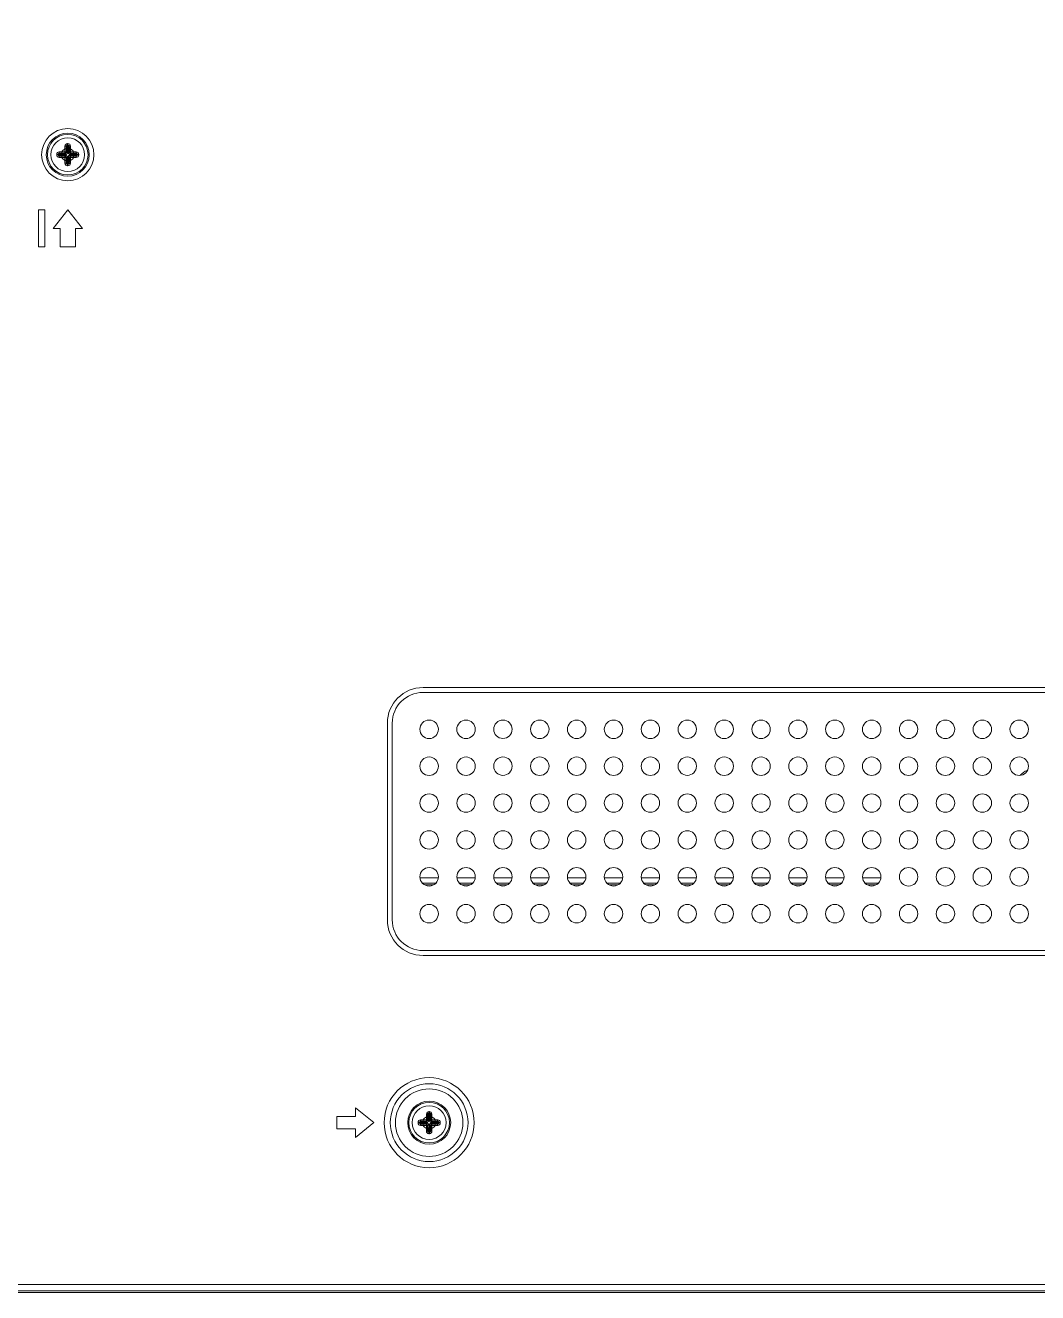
# Model space of a CAD drawing. Extents: x -382 to 1420, y -377 to 265.
# Drawn here: x -221.42 to -214.94, y -25.76 to -17.64 of the extents above; entities that cross this region are included whole.
import ezdxf

# ---------------------------------------------------------------- set-up
doc = ezdxf.new("R2010")
doc.units = 0
doc.header["$MEASUREMENT"] = 0
doc.layers.add('PDF_レイヤー 1', color=7, linetype='CONTINUOUS')

msp = doc.modelspace()

# ---------------------------------------------------------------- linework, layer by layer
at = {"layer": 'PDF_レイヤー 1', "lineweight": 0}
for points in [[(-223.44117, -25.76022), (-171.38649, -25.76022, 0.4143145), (-171.24868, -25.62245), (-171.24868, 6.93063, 0.4143145), (-171.38648, 7.06835), (-228.48682, 7.06835, 0.4143145), (-228.62463, 6.93063), (-228.62463, -25.62245, 0.4143145), (-228.48684, -25.76022), (-224.79078, -25.76022)], [(-228.61284, -25.61062, 0.020237), (-228.61242, -25.62094, 0.0768274), (-228.60256, -25.66288, 0.1002389), (-228.57255, -25.70786, 0.0963949), (-228.52739, -25.73797, 0.0991788), (-228.4745, -25.74841), (-171.39888, -25.74841, 0.0213893), (-171.38909, -25.748, 0.077189), (-171.34599, -25.73801, 0.1002389), (-171.30103, -25.708, 0.1012685), (-171.27092, -25.66312, 0.0994966), (-171.26046, -25.61062), (-171.33059, -25.61062), (-171.33061, 6.84425), (-172.59133, 5.1687), (-172.81714, 5.16869), (-172.81714, 3.04596)], [(-221.15759, -18.43366, -0.0175385), (-221.15731, -18.41766), (-221.15717, -18.41655), (-221.15703, -18.41572), (-221.15661, -18.41475), (-221.15592, -18.41391), (-221.15522, -18.41308), (-221.15467, -18.41252), (-221.1537, -18.41197), (-221.15356, -18.41183), (-221.15245, -18.41141), (-221.1512, -18.411), (-221.14995, -18.41086), (-221.14746, -18.41223), (-221.14816, -18.41334), (-221.14871, -18.41432), (-221.14927, -18.41529), (-221.14954, -18.41612), (-221.14996, -18.41723), (-221.15038, -18.41848), (-221.15066, -18.41959), (-221.15093, -18.42084), (-221.15107, -18.42195), (-221.15121, -18.4232), (-221.1512, -18.42377), (-221.15731, -18.41766), (-221.15786, -18.41738), (-221.15828, -18.41711), (-221.15856, -18.41711), (-221.15939, -18.41683), (-221.16022, -18.41669), (-221.16036, -18.41669), (-221.1612, -18.41655), (-221.16203, -18.41641), (-221.16286, -18.41641), (-221.1637, -18.41627), (-221.16453, -18.41627), (-221.16531, -18.4163, 0.0166665), (-221.16536, -18.43366), (-221.15759, -18.43366), (-221.1576, -18.45317), (-221.15121, -18.4597), (-221.15122, -18.42376), (-221.15039, -18.42376), (-221.15038, -18.4597), (-221.15121, -18.4597), (-221.15121, -18.45984), (-221.15121, -18.46012), (-221.15121, -18.46039), (-221.15121, -18.46067), (-221.15107, -18.46095), (-221.15107, -18.46109), (-221.15107, -18.46137), (-221.15107, -18.46164), (-221.15107, -18.46192), (-221.15095, -18.46216), (-221.15122, -18.46285), (-221.15164, -18.46355), (-221.15206, -18.46438), (-221.15247, -18.4648), (-221.15303, -18.46549), (-221.15345, -18.46605), (-221.15414, -18.46646), (-221.15484, -18.46688), (-221.15567, -18.46716), (-221.15636, -18.46744), (-221.15664, -18.46757), (-221.15692, -18.46757), (-221.1572, -18.46771), (-221.15734, -18.46771), (-221.15761, -18.46785), (-221.15789, -18.46785), (-221.15803, -18.46799), (-221.15831, -18.46813), (-221.15858, -18.46813), (-221.15886, -18.46813)], [(-221.1295, -18.4163, 0.4162957), (-221.14741, -18.4003), (-221.14754, -18.4003), (-221.14768, -18.4003), (-221.14782, -18.4003), (-221.14796, -18.4003), (-221.1481, -18.4003), (-221.14824, -18.4003), (-221.14852, -18.4003), (-221.14866, -18.4003), (-221.14879, -18.4003), (-221.14893, -18.4003, 0.4162957), (-221.16529, -18.41627)], [(-221.15039, -18.42376), (-221.15039, -18.42362), (-221.15025, -18.42265), (-221.14997, -18.42195), (-221.14956, -18.42126), (-221.14928, -18.42084), (-221.14859, -18.42056), (-221.14789, -18.42029), (-221.14734, -18.42015), (-221.14678, -18.42029), (-221.14622, -18.42056), (-221.14553, -18.42084), (-221.14525, -18.42126), (-221.14484, -18.42195), (-221.14456, -18.42265), (-221.14442, -18.42362), (-221.14442, -18.42376), (-221.14374, -18.46214, 0.2745047), (-221.13602, -18.46813), (-221.13602, -18.4673), (-221.1295, -18.4608, -0.3607235), (-221.1371, -18.4532), (-221.11002, -18.4532, -0.0166665), (-221.09262, -18.4532)], [(-221.14445, -18.42376), (-221.14361, -18.42376, 0.1458526), (-221.14741, -18.41223), (-221.14745, -18.41089), (-221.14592, -18.41089), (-221.14741, -18.41089), (-221.14877, -18.41089), (-221.14877, -18.41047), (-221.14877, -18.4095), (-221.14891, -18.40866), (-221.14891, -18.40783), (-221.14891, -18.40672), (-221.14891, -18.40561), (-221.14891, -18.4045), (-221.14891, -18.40352), (-221.14891, -18.40241), (-221.14891, -18.40144), (-221.14592, -18.4003), (-221.14606, -18.4003), (-221.1462, -18.4003), (-221.14634, -18.4003), (-221.14647, -18.4003), (-221.14661, -18.4003), (-221.14689, -18.4003), (-221.14717, -18.4003), (-221.14731, -18.4003), (-221.14592, -18.40033), (-221.14592, -18.40144), (-221.14592, -18.40241), (-221.14592, -18.40352), (-221.14592, -18.4045), (-221.14592, -18.40561), (-221.14592, -18.40672), (-221.14592, -18.40783), (-221.14592, -18.40866), (-221.14592, -18.4095), (-221.14592, -18.41047), (-221.14592, -18.41089), (-221.14578, -18.41089), (-221.14453, -18.41089), (-221.14328, -18.41116), (-221.14231, -18.41144), (-221.14106, -18.412), (-221.14009, -18.41255), (-221.13953, -18.41311), (-221.1387, -18.4138), (-221.13814, -18.41477), (-221.13773, -18.41575), (-221.13759, -18.41658), (-221.13745, -18.41769)], [(-221.20223, -18.48898, -0.4136881), (-221.21804, -18.4696), (-221.21707, -18.4696), (-221.21609, -18.4696), (-221.21498, -18.4696), (-221.21387, -18.4696), (-221.21276, -18.4696), (-221.21179, -18.4696), (-221.21068, -18.4696), (-221.20971, -18.4696), (-221.20901, -18.4696), (-221.2079, -18.4696), (-221.20762, -18.4696), (-221.20762, -18.46946), (-221.20762, -18.46821), (-221.20734, -18.46696), (-221.20707, -18.46585), (-221.20651, -18.46474), (-221.20582, -18.46377), (-221.2054, -18.46321), (-221.20471, -18.46238), (-221.20373, -18.46183), (-221.20276, -18.46141), (-221.20193, -18.46127), (-221.20085, -18.46119), (-221.19473, -18.4673), (-221.19473, -18.4673, 0.1519287), (-221.20612, -18.47114), (-221.20515, -18.47184), (-221.20404, -18.47239), (-221.20307, -18.47295), (-221.20237, -18.47323), (-221.20126, -18.47364), (-221.20001, -18.47406), (-221.19876, -18.47434), (-221.19765, -18.47462), (-221.19654, -18.47475), (-221.19529, -18.47489), (-221.19473, -18.47489), (-221.20085, -18.481), (-221.20112, -18.48156), (-221.20126, -18.48198), (-221.2014, -18.48225), (-221.20154, -18.48309), (-221.20168, -18.48392), (-221.20182, -18.48406), (-221.20196, -18.48489), (-221.20196, -18.48573), (-221.20209, -18.48656), (-221.20223, -18.48739), (-221.20223, -18.48823), (-221.20219, -18.489, 0.0166665), (-221.1848, -18.489), (-221.15753, -18.48904, 0.3564212), (-221.16532, -18.48128), (-221.15879, -18.47489), (-221.15877, -18.47395), (-221.19473, -18.47395), (-221.19476, -18.47489), (-221.15879, -18.47489), (-221.15852, -18.47489), (-221.15824, -18.47489), (-221.1581, -18.47489), (-221.15782, -18.47489), (-221.15754, -18.47475), (-221.15727, -18.47475), (-221.15713, -18.47475), (-221.15685, -18.47475), (-221.15657, -18.47475), (-221.15635, -18.47477, -0.2781733), (-221.1512, -18.48248), (-221.15759, -18.489), (-221.15753, -18.50853), (-221.16531, -18.50853), (-221.16525, -18.48127), (-221.18483, -18.48127), (-221.18483, -18.48904, 0.1728735), (-221.16531, -18.50853), (-221.16531, -18.50936), (-221.16531, -18.51117), (-221.16531, -18.51283), (-221.16531, -18.51464), (-221.16545, -18.51645), (-221.16545, -18.51797), (-221.16545, -18.51978), (-221.16545, -18.52158), (-221.16545, -18.52242), (-221.16531, -18.52408), (-221.16536, -18.52592), (-221.16453, -18.52592), (-221.1637, -18.52592), (-221.16286, -18.52578), (-221.16203, -18.52564), (-221.1612, -18.52564), (-221.16036, -18.5255), (-221.16022, -18.5255), (-221.15953, -18.52522), (-221.1587, -18.52508), (-221.15842, -18.52508), (-221.15786, -18.52481), (-221.15731, -18.52453), (-221.15731, -18.52383), (-221.15745, -18.52217), (-221.15745, -18.52064), (-221.15745, -18.51981), (-221.15745, -18.51814), (-221.15759, -18.51647), (-221.15759, -18.51495), (-221.15759, -18.51328), (-221.15759, -18.51161), (-221.15759, -18.51008), (-221.15759, -18.50856)], [(-221.20219, -18.4532, 0.4136881), (-221.21807, -18.4696), (-221.21807, -18.46988), (-221.21807, -18.47016), (-221.21807, -18.47044), (-221.21807, -18.47085), (-221.21807, -18.47113), (-221.21807, -18.47141), (-221.21807, -18.47169), (-221.21807, -18.47196), (-221.21807, -18.47238), (-221.21804, -18.47259), (-221.21707, -18.47259), (-221.21609, -18.47259), (-221.21498, -18.47259), (-221.21387, -18.47259), (-221.21276, -18.47259), (-221.21179, -18.47259), (-221.21068, -18.47259), (-221.20971, -18.47259), (-221.20901, -18.47259), (-221.2079, -18.47245), (-221.20765, -18.47239), (-221.20765, -18.47364), (-221.20737, -18.47489), (-221.20709, -18.47614), (-221.20668, -18.47725), (-221.20654, -18.47739), (-221.20584, -18.47837), (-221.20543, -18.47892), (-221.20459, -18.47962), (-221.20376, -18.48031), (-221.20279, -18.48073), (-221.20196, -18.48087), (-221.20085, -18.481)], [(-221.15038, -18.48255), (-221.15038, -18.48227), (-221.15038, -18.48199), (-221.15038, -18.48171), (-221.15052, -18.48157), (-221.15066, -18.4813), (-221.15066, -18.48102), (-221.15079, -18.48088), (-221.15093, -18.4806), (-221.15093, -18.48032), (-221.15093, -18.47999), (-221.15107, -18.48027), (-221.15107, -18.48055), (-221.15107, -18.48082), (-221.15107, -18.48096), (-221.15107, -18.48124), (-221.15121, -18.48152), (-221.15121, -18.4818), (-221.15121, -18.48193), (-221.15121, -18.48221), (-221.15122, -18.48249), (-221.15039, -18.48246), (-221.15039, -18.51843), (-221.15039, -18.51857), (-221.15025, -18.5194), (-221.14997, -18.52024), (-221.14956, -18.52093), (-221.14928, -18.52121), (-221.14859, -18.52163), (-221.14789, -18.5219), (-221.14747, -18.5219), (-221.14678, -18.5219), (-221.14622, -18.52163), (-221.14553, -18.52121), (-221.14525, -18.52093), (-221.14484, -18.52024), (-221.14456, -18.5194), (-221.14442, -18.51857), (-221.14442, -18.51843), (-221.14374, -18.48003, -0.2745046), (-221.13603, -18.47488), (-221.1295, -18.48127), (-221.1295, -18.50853, -0.0166665), (-221.12945, -18.52592), (-221.13028, -18.52592), (-221.13112, -18.52592), (-221.13195, -18.52578), (-221.13278, -18.52564), (-221.13361, -18.52564), (-221.13445, -18.5255), (-221.13459, -18.52536), (-221.13542, -18.52522), (-221.13625, -18.52508), (-221.13639, -18.52494), (-221.13695, -18.52481), (-221.1375, -18.52453), (-221.14361, -18.51846), (-221.14361, -18.48249), (-221.1371, -18.489, -0.3508341), (-221.1295, -18.48127), (-221.10994, -18.48128), (-221.10841, -18.48128), (-221.10674, -18.48128), (-221.10508, -18.48128), (-221.10355, -18.48128), (-221.10202, -18.48128), (-221.10035, -18.48128), (-221.09869, -18.48114), (-221.09785, -18.48114), (-221.09633, -18.48114), (-221.09466, -18.481), (-221.09399, -18.48106), (-221.09288, -18.48092), (-221.09205, -18.48078), (-221.09108, -18.48037), (-221.0901, -18.47967), (-221.08941, -18.47898), (-221.08886, -18.47842), (-221.0883, -18.47731), (-221.08774, -18.4762), (-221.08747, -18.47523), (-221.08719, -18.47398), (-221.08719, -18.47273), (-221.08855, -18.47105), (-221.08966, -18.47021), (-221.09063, -18.4698), (-221.0916, -18.46924), (-221.0923, -18.46896), (-221.09355, -18.46855), (-221.0948, -18.46813), (-221.09591, -18.46785), (-221.09702, -18.46757), (-221.09827, -18.46744), (-221.09952, -18.4673), (-221.09991, -18.4673), (-221.13602, -18.4673), (-221.13616, -18.4673), (-221.13643, -18.4673), (-221.13671, -18.4673), (-221.13699, -18.4673), (-221.13727, -18.4673), (-221.13741, -18.4673), (-221.13768, -18.46744), (-221.13796, -18.46744), (-221.13824, -18.46744), (-221.13605, -18.46812), (-221.09994, -18.46812), (-221.09994, -18.46728, -1.1609595), (-221.09994, -18.47395)], [(-221.09397, -18.4612), (-221.09285, -18.46134), (-221.09202, -18.46148), (-221.09105, -18.46189), (-221.09022, -18.46245), (-221.08938, -18.46328), (-221.08883, -18.46384), (-221.08827, -18.46467), (-221.08813, -18.46481), (-221.08772, -18.46606), (-221.0873, -18.46731), (-221.08716, -18.46842), (-221.08719, -18.47252), (-221.08719, -18.4696), (-221.08677, -18.4696), (-221.0858, -18.4696), (-221.08497, -18.4696), (-221.08413, -18.4696), (-221.08302, -18.4696), (-221.08191, -18.4696), (-221.08094, -18.4696), (-221.07983, -18.4696), (-221.07872, -18.4696), (-221.07774, -18.4696), (-221.07661, -18.4696, 0.4162957), (-221.09258, -18.45315), (-221.09258, -18.45398), (-221.09258, -18.45481), (-221.09272, -18.45565), (-221.09272, -18.45648), (-221.09285, -18.45731), (-221.09299, -18.45814), (-221.09299, -18.45828), (-221.09313, -18.45912), (-221.09341, -18.45995), (-221.09341, -18.46009), (-221.09369, -18.46064), (-221.09397, -18.4612), (-221.09994, -18.46731)], [(-221.15738, -18.52451), (-221.15724, -18.52563), (-221.1571, -18.52646), (-221.15668, -18.52743), (-221.15599, -18.5284), (-221.15529, -18.5291), (-221.15474, -18.52951), (-221.15363, -18.53021), (-221.15252, -18.53076), (-221.15154, -18.53104), (-221.15029, -18.53132), (-221.14904, -18.53132), (-221.14877, -18.53132), (-221.14877, -18.5316), (-221.14877, -18.53271), (-221.14891, -18.5334), (-221.14891, -18.53437), (-221.14891, -18.53549), (-221.14891, -18.53646), (-221.14891, -18.53757), (-221.14891, -18.53868), (-221.14891, -18.53979), (-221.14891, -18.54076), (-221.14891, -18.54173, -0.4136881), (-221.16531, -18.52589)], [(-221.1371, -18.50853), (-221.1371, -18.50936), (-221.1371, -18.51103), (-221.1371, -18.51256), (-221.1371, -18.51325), (-221.13724, -18.51492), (-221.13724, -18.51658), (-221.13724, -18.51811), (-221.13738, -18.51978), (-221.13738, -18.52131), (-221.13738, -18.52297), (-221.1375, -18.52453), (-221.13764, -18.52564), (-221.13778, -18.52647), (-221.1382, -18.52744), (-221.13875, -18.52828), (-221.13959, -18.52911), (-221.14014, -18.52953), (-221.14098, -18.53022), (-221.14111, -18.53036), (-221.14236, -18.53078), (-221.14361, -18.53106), (-221.14473, -18.53133), (-221.14592, -18.53132), (-221.14592, -18.5316), (-221.14592, -18.53271), (-221.14592, -18.5334), (-221.14592, -18.53437), (-221.14592, -18.53549), (-221.14592, -18.53646), (-221.14592, -18.53757), (-221.14592, -18.53868), (-221.14592, -18.53979), (-221.14592, -18.54076), (-221.14741, -18.54176), (-221.14727, -18.54176), (-221.14713, -18.54176), (-221.14685, -18.54176), (-221.14657, -18.54176), (-221.14643, -18.54176), (-221.14629, -18.54176), (-221.14616, -18.54176), (-221.14602, -18.54176), (-221.14588, -18.54176, 0.4136881), (-221.12953, -18.52593)], [(-218.83636, -24.62397), (-218.83636, -24.62272), (-218.83608, -24.62147), (-218.83594, -24.62036), (-218.83567, -24.61911), (-218.83539, -24.618), (-218.83497, -24.61675), (-218.83483, -24.61633), (-218.83428, -24.61522), (-218.83372, -24.61411), (-218.83317, -24.61314), (-218.83261, -24.61258), (-218.83257, -24.6126, -0.1519287), (-218.82965, -24.62399), (-218.82882, -24.62399), (-218.82883, -24.65994), (-218.82235, -24.65337, 0.3607235), (-218.8147, -24.66098), (-218.82122, -24.66751), (-218.8215, -24.66751), (-218.82178, -24.66751), (-218.82192, -24.66751), (-218.8222, -24.66751), (-218.82247, -24.66751), (-218.82275, -24.66765), (-218.82289, -24.66765), (-218.82317, -24.66765), (-218.82345, -24.66765), (-218.82125, -24.66833), (-218.78528, -24.66833), (-218.78525, -24.66751), (-218.82122, -24.66751), (-218.82368, -24.66764, -0.298806), (-218.82964, -24.65996), (-218.82964, -24.62399), (-218.82964, -24.62385), (-218.82978, -24.62301), (-218.83006, -24.62218), (-218.83047, -24.62149), (-218.83075, -24.62121), (-218.83144, -24.62079), (-218.83214, -24.62051), (-218.83256, -24.62051), (-218.83325, -24.62051), (-218.83381, -24.62079), (-218.8345, -24.62121), (-218.83478, -24.62149), (-218.83519, -24.62218), (-218.83547, -24.62301), (-218.83561, -24.62385), (-218.83643, -24.62399), (-218.8356, -24.62399), (-218.83629, -24.66237, -0.2745046), (-218.84398, -24.66751), (-218.87995, -24.66751), (-218.88065, -24.66751), (-218.8819, -24.66765), (-218.88301, -24.66779), (-218.88412, -24.66807), (-218.88537, -24.66834), (-218.88662, -24.66876), (-218.88773, -24.66918), (-218.88829, -24.66945), (-218.8894, -24.67001), (-218.89037, -24.67057), (-218.89283, -24.6728), (-218.89324, -24.6728), (-218.89422, -24.6728), (-218.89505, -24.6728), (-218.89588, -24.6728), (-218.89699, -24.6728), (-218.89811, -24.6728), (-218.89908, -24.6728), (-218.90019, -24.6728), (-218.9013, -24.6728), (-218.90227, -24.6728), (-218.90341, -24.66982), (-218.90341, -24.67009), (-218.90341, -24.67037), (-218.90341, -24.67079), (-218.90341, -24.67107), (-218.90341, -24.67134), (-218.90341, -24.67162), (-218.90341, -24.6719), (-218.90341, -24.67232), (-218.90341, -24.67259), (-218.90341, -24.67273, 0.4162957), (-218.88744, -24.68927), (-218.88744, -24.68844), (-218.88744, -24.68761), (-218.8873, -24.68677), (-218.8873, -24.68594), (-218.88716, -24.68511), (-218.88702, -24.68427), (-218.88702, -24.68413), (-218.88688, -24.6833), (-218.88661, -24.68247), (-218.88661, -24.68219), (-218.88633, -24.68177), (-218.88605, -24.68122)], [(-218.88741, -24.65341, 0.4162957), (-218.90338, -24.66982), (-218.90227, -24.66982), (-218.9013, -24.66982), (-218.90019, -24.66982), (-218.89908, -24.66982), (-218.89811, -24.66982), (-218.89699, -24.66982), (-218.89588, -24.66982), (-218.89505, -24.66982), (-218.89422, -24.66982), (-218.89324, -24.66982), (-218.89283, -24.66982), (-218.89283, -24.66968), (-218.89283, -24.66843), (-218.89255, -24.66718), (-218.89227, -24.6662), (-218.89172, -24.66495), (-218.89116, -24.66398), (-218.89061, -24.66343), (-218.88991, -24.66273), (-218.88894, -24.66204), (-218.88797, -24.66162), (-218.88713, -24.66148), (-218.88602, -24.66134)], [(-218.85051, -24.63387), (-218.85051, -24.63207), (-218.85051, -24.63054), (-218.85065, -24.62957), (-218.85065, -24.62776), (-218.85065, -24.62596), (-218.85065, -24.62429), (-218.85065, -24.62263), (-218.85065, -24.62082), (-218.85065, -24.61915), (-218.85065, -24.61735), (-218.85057, -24.61649), (-218.84973, -24.61649), (-218.8489, -24.61649), (-218.84807, -24.61663), (-218.84723, -24.61663), (-218.8464, -24.61676), (-218.84557, -24.6169), (-218.84543, -24.6169), (-218.8446, -24.61718), (-218.84376, -24.61732), (-218.84362, -24.61746), (-218.84307, -24.6176), (-218.84251, -24.61788), (-218.83642, -24.62394), (-218.83642, -24.65991), (-218.84293, -24.65341, -0.3607235), (-218.85051, -24.66101), (-218.87008, -24.661), (-218.87161, -24.661), (-218.87327, -24.66114), (-218.87494, -24.66114), (-218.87647, -24.66114), (-218.878, -24.66114), (-218.87966, -24.66114), (-218.88133, -24.66127), (-218.88216, -24.66127), (-218.88369, -24.66127), (-218.88536, -24.66141), (-218.88605, -24.66141), (-218.88633, -24.66086), (-218.88661, -24.6603), (-218.88661, -24.66002), (-218.88688, -24.65919), (-218.88702, -24.6585), (-218.88702, -24.65836), (-218.88716, -24.65753), (-218.8873, -24.65669), (-218.8873, -24.65586), (-218.88744, -24.65503), (-218.88744, -24.65419), (-218.88741, -24.65341, -0.0166665), (-218.87009, -24.65346, -0.1728735), (-218.85051, -24.63393), (-218.85051, -24.66101), (-218.84401, -24.6675), (-218.84398, -24.66833), (-218.87995, -24.66833), (-218.88009, -24.66833), (-218.88093, -24.66847), (-218.88176, -24.66875), (-218.88245, -24.66916), (-218.88287, -24.66944), (-218.88315, -24.67014), (-218.88343, -24.67069), (-218.88356, -24.67125), (-218.88343, -24.67194), (-218.88315, -24.6725), (-218.88287, -24.67319), (-218.88245, -24.67347), (-218.88176, -24.67388), (-218.88093, -24.67416), (-218.88009, -24.6743), (-218.87995, -24.67507), (-218.8812, -24.67493), (-218.88245, -24.67479), (-218.88356, -24.67465), (-218.88481, -24.67437), (-218.88606, -24.67409), (-218.88718, -24.67368), (-218.88759, -24.67354), (-218.8887, -24.67298), (-218.88981, -24.67243), (-218.89079, -24.67173), (-218.89148, -24.67132), (-218.89286, -24.67275), (-218.89286, -24.67386), (-218.89272, -24.67511), (-218.8923, -24.67636), (-218.89188, -24.67747), (-218.89174, -24.67775), (-218.89119, -24.67858), (-218.89063, -24.67913), (-218.8898, -24.67983), (-218.88897, -24.68052), (-218.88799, -24.68094), (-218.88716, -24.68108), (-218.88605, -24.68122), (-218.87994, -24.67511)], [(-218.8505, -24.61649, -0.4136881), (-218.83112, -24.60066), (-218.83126, -24.60066), (-218.8314, -24.60066), (-218.83154, -24.60066), (-218.83182, -24.60066), (-218.83196, -24.60066), (-218.8321, -24.60066), (-218.83224, -24.60066), (-218.83237, -24.60066), (-218.83251, -24.60066), (-218.83112, -24.60068), (-218.83112, -24.60166), (-218.83112, -24.60263), (-218.83112, -24.60374), (-218.83112, -24.60485), (-218.83112, -24.60582), (-218.83112, -24.60693), (-218.83112, -24.60804), (-218.83112, -24.60902), (-218.83112, -24.60971), (-218.83126, -24.61068), (-218.83126, -24.6111), (-218.83099, -24.6111), (-218.82974, -24.6111), (-218.82849, -24.61138), (-218.82751, -24.61165), (-218.8264, -24.61221), (-218.82529, -24.6129), (-218.82474, -24.61332), (-218.82404, -24.61402), (-218.82335, -24.61499), (-218.82293, -24.61596), (-218.82279, -24.61679), (-218.82265, -24.6179)], [(-218.84251, -24.61788), (-218.84237, -24.61676), (-218.84224, -24.61593), (-218.84182, -24.61496), (-218.84126, -24.61413), (-218.84043, -24.61329), (-218.83987, -24.61288), (-218.83904, -24.61218), (-218.8389, -24.61204), (-218.83765, -24.61163), (-218.8364, -24.61121), (-218.83529, -24.61107), (-218.83411, -24.6111), (-218.83411, -24.61068), (-218.83411, -24.60971), (-218.83411, -24.60902), (-218.83411, -24.60804), (-218.83411, -24.60693), (-218.83411, -24.60582), (-218.83411, -24.60485), (-218.83411, -24.60374), (-218.83411, -24.60263), (-218.83411, -24.60166), (-218.83411, -24.60068, -0.4136881), (-218.81467, -24.61649), (-218.8155, -24.61649), (-218.81633, -24.61649), (-218.81717, -24.61663), (-218.818, -24.61663), (-218.81883, -24.61676), (-218.81967, -24.6169), (-218.81981, -24.6169), (-218.8205, -24.61704), (-218.82133, -24.61732), (-218.82161, -24.61732), (-218.82217, -24.6176), (-218.82272, -24.61788), (-218.82272, -24.61857), (-218.82258, -24.62024), (-218.82258, -24.62176), (-218.82258, -24.6226), (-218.82245, -24.62426), (-218.82245, -24.62593), (-218.82245, -24.62746), (-218.82245, -24.62912), (-218.82245, -24.63065), (-218.82245, -24.63232), (-218.82231, -24.63385)], [(-218.77782, -24.68922, 0.4136881), (-218.76196, -24.6728), (-218.76196, -24.67252), (-218.76196, -24.67225), (-218.76196, -24.67183), (-218.76196, -24.67155), (-218.76196, -24.67127), (-218.76196, -24.671), (-218.76196, -24.67072), (-218.76196, -24.6703), (-218.76196, -24.67002), (-218.76196, -24.66989, 0.4136881), (-218.7778, -24.65336), (-218.7778, -24.65419), (-218.7778, -24.65503), (-218.77794, -24.65586), (-218.77807, -24.65669), (-218.77807, -24.65753), (-218.77821, -24.65836), (-218.77835, -24.6585), (-218.77849, -24.65933), (-218.77863, -24.66016), (-218.77877, -24.66044), (-218.77891, -24.66086), (-218.77919, -24.66141), (-218.78528, -24.66833), (-218.78514, -24.66833), (-218.78431, -24.66847), (-218.78348, -24.66875), (-218.78278, -24.66916), (-218.7825, -24.66944), (-218.78209, -24.67014), (-218.78181, -24.67069), (-218.78181, -24.67138), (-218.78181, -24.67194), (-218.78209, -24.6725), (-218.7825, -24.67319), (-218.78278, -24.67347), (-218.78348, -24.67388), (-218.78431, -24.67416), (-218.78514, -24.6743), (-218.78528, -24.6743), (-218.82125, -24.6743, 0.298806), (-218.82964, -24.68268), (-218.82964, -24.71864), (-218.82886, -24.71864), (-218.829, -24.71989), (-218.82914, -24.72114), (-218.82928, -24.72226), (-218.82956, -24.72351), (-218.82983, -24.72462), (-218.83025, -24.72587), (-218.83039, -24.72628), (-218.83094, -24.72739), (-218.8315, -24.7285), (-218.83219, -24.72948), (-218.83261, -24.73003), (-218.83122, -24.73156, -0.1519287), (-218.83558, -24.71864), (-218.83642, -24.71864), (-218.8356, -24.68268), (-218.8356, -24.71864), (-218.8356, -24.71878), (-218.83546, -24.71962), (-218.83518, -24.72045), (-218.83476, -24.72114), (-218.83449, -24.72142), (-218.83379, -24.72184), (-218.83324, -24.72212), (-218.83268, -24.72212), (-218.83212, -24.72212), (-218.83143, -24.72184), (-218.83074, -24.72142), (-218.83046, -24.72114), (-218.83004, -24.72045), (-218.82976, -24.71962), (-218.82963, -24.71878), (-218.82883, -24.71863), (-218.82272, -24.72474), (-218.82217, -24.72502), (-218.82175, -24.72516), (-218.82147, -24.7253), (-218.82064, -24.72544), (-218.81981, -24.72571), (-218.81967, -24.72571), (-218.81883, -24.72585), (-218.818, -24.72599), (-218.81717, -24.72599), (-218.81633, -24.72613), (-218.8155, -24.72613), (-218.81471, -24.7261), (-218.81471, -24.72527), (-218.81471, -24.72346), (-218.81457, -24.7218), (-218.81457, -24.71999), (-218.81457, -24.71833), (-218.81457, -24.71666), (-218.81471, -24.71485), (-218.81471, -24.71305), (-218.81471, -24.71221), (-218.81471, -24.71055), (-218.81471, -24.70874)], [(-218.82882, -24.71867), (-218.82882, -24.6827), (-218.82229, -24.68923, -0.3607235), (-218.81471, -24.68162), (-218.79516, -24.68163), (-218.79363, -24.68163), (-218.7921, -24.6815), (-218.79043, -24.6815), (-218.78877, -24.6815), (-218.78724, -24.6815), (-218.78557, -24.6815), (-218.78391, -24.68136), (-218.78307, -24.68136), (-218.78155, -24.68136), (-218.77988, -24.68122), (-218.77919, -24.68122), (-218.77891, -24.68177), (-218.77863, -24.68233), (-218.77863, -24.68261), (-218.77835, -24.68344), (-218.77821, -24.68413), (-218.77821, -24.68427), (-218.77807, -24.68511), (-218.77807, -24.68594), (-218.77794, -24.68677), (-218.7778, -24.68761), (-218.7778, -24.68844), (-218.7778, -24.68927, -0.0166665), (-218.79518, -24.68922, -0.1728735), (-218.81471, -24.7087), (-218.81471, -24.68162), (-218.82122, -24.67513), (-218.82125, -24.67511), (-218.78528, -24.67511)], [(-218.81471, -24.61651, -0.0166665), (-218.81477, -24.63383, -0.1728735), (-218.79523, -24.65341), (-218.82231, -24.65341), (-218.82235, -24.63387), (-218.81471, -24.63387), (-218.81477, -24.66101), (-218.79518, -24.66101), (-218.79518, -24.65337, -0.0166665), (-218.77782, -24.65341)], [(-218.88741, -24.68922, 0.0166665), (-218.87001, -24.68922), (-218.84293, -24.68922), (-218.84287, -24.70874), (-218.85051, -24.70874), (-218.85047, -24.68162), (-218.87005, -24.68162), (-218.87005, -24.68926, 0.1728735), (-218.85047, -24.7088, 0.0166665), (-218.85051, -24.7261)], [(-218.84258, -24.72473), (-218.84244, -24.72584), (-218.8423, -24.72667), (-218.84189, -24.72764), (-218.84133, -24.72862), (-218.8405, -24.72931), (-218.83994, -24.72973), (-218.83897, -24.73042), (-218.83772, -24.73098), (-218.83675, -24.73125), (-218.8355, -24.73153), (-218.83425, -24.73153), (-218.83411, -24.73153), (-218.83411, -24.73195), (-218.83411, -24.73292), (-218.83411, -24.73362), (-218.83411, -24.73459), (-218.83411, -24.7357), (-218.83411, -24.73681), (-218.83411, -24.73778), (-218.83411, -24.73889), (-218.83411, -24.74), (-218.83411, -24.74098), (-218.83411, -24.74195, -0.4136881), (-218.85057, -24.72613), (-218.84973, -24.72613), (-218.8489, -24.72613), (-218.84807, -24.72599), (-218.84723, -24.72599), (-218.8464, -24.72585), (-218.84557, -24.72571), (-218.84543, -24.72571), (-218.84473, -24.72557), (-218.8439, -24.7253), (-218.84362, -24.7253), (-218.84307, -24.72502), (-218.84251, -24.72474), (-218.84251, -24.72405), (-218.84265, -24.72238), (-218.84265, -24.72085), (-218.84265, -24.72002), (-218.84279, -24.71835), (-218.84279, -24.71669), (-218.84279, -24.71516), (-218.84293, -24.71349), (-218.84293, -24.71196), (-218.84293, -24.7103), (-218.84293, -24.70877)], [(-218.82231, -24.70874), (-218.82245, -24.70958), (-218.82245, -24.71124), (-218.82245, -24.71277), (-218.82245, -24.71346), (-218.82245, -24.71513), (-218.82245, -24.7168), (-218.82245, -24.71833), (-218.82258, -24.71999), (-218.82258, -24.72166), (-218.82258, -24.72319), (-218.82272, -24.72474), (-218.82286, -24.72585), (-218.823, -24.72669), (-218.82342, -24.72766), (-218.82411, -24.72849), (-218.82481, -24.72932), (-218.82536, -24.72974), (-218.82633, -24.73044), (-218.82647, -24.73057), (-218.82758, -24.73099), (-218.82883, -24.73141), (-218.83008, -24.73155), (-218.83126, -24.73153), (-218.83126, -24.73195), (-218.83112, -24.73292), (-218.83112, -24.73362), (-218.83112, -24.73459), (-218.83112, -24.7357), (-218.83112, -24.73681), (-218.83112, -24.73778), (-218.83112, -24.73889), (-218.83112, -24.74), (-218.83112, -24.74098), (-218.83261, -24.74198), (-218.83247, -24.74198), (-218.83233, -24.74198), (-218.83219, -24.74198), (-218.83206, -24.74198), (-218.83192, -24.74198), (-218.83178, -24.74198), (-218.8315, -24.74198), (-218.83136, -24.74198), (-218.83122, -24.74198), (-218.83108, -24.74198, 0.4136881), (-218.81474, -24.72614)]]:
    msp.add_lwpolyline(points, format="xyb", dxfattribs=at)
for points in [[(-221.1375, -18.41765), (-221.14361, -18.42376), (-221.14361, -18.45973)], [(-221.13709, -18.43363), (-221.13709, -18.43211), (-221.13709, -18.43044), (-221.13709, -18.42877), (-221.13723, -18.42724), (-221.13723, -18.42572), (-221.13723, -18.42405), (-221.13736, -18.42238), (-221.13736, -18.42155), (-221.13736, -18.42002), (-221.13736, -18.41836), (-221.1375, -18.41766), (-221.13695, -18.41725), (-221.13639, -18.41711), (-221.13611, -18.41711), (-221.13528, -18.41683), (-221.13459, -18.41669), (-221.13445, -18.41669), (-221.13361, -18.41655), (-221.13278, -18.41641), (-221.13195, -18.41641), (-221.13112, -18.41627), (-221.13028, -18.41627), (-221.12945, -18.41627)], [(-221.20614, -18.4711), (-221.20766, -18.47249)], [(-221.20762, -18.47252), (-221.20762, -18.4696), (-221.20609, -18.47113)], [(-221.18487, -18.46078), (-221.1864, -18.46078), (-221.18793, -18.46078), (-221.1896, -18.46078), (-221.19126, -18.46092), (-221.19279, -18.46092), (-221.19446, -18.46092), (-221.19612, -18.46092), (-221.19696, -18.46106), (-221.19848, -18.46106), (-221.20015, -18.4612), (-221.20085, -18.4612), (-221.20112, -18.46064), (-221.2014, -18.46009), (-221.2014, -18.45981), (-221.20168, -18.45898), (-221.20182, -18.45828), (-221.20182, -18.45814), (-221.20196, -18.45731), (-221.20196, -18.45648), (-221.20209, -18.45565), (-221.20223, -18.45481), (-221.20223, -18.45398), (-221.20223, -18.45315)], [(-221.18483, -18.48127), (-221.18567, -18.48127), (-221.18733, -18.48127), (-221.18886, -18.48127), (-221.18955, -18.48127), (-221.19122, -18.48127), (-221.19289, -18.48127), (-221.19442, -18.48127), (-221.19608, -18.48113), (-221.19761, -18.48113), (-221.19928, -18.48099), (-221.2008, -18.48099)], [(-221.19473, -18.47395), (-221.19487, -18.47395), (-221.19571, -18.47395), (-221.19654, -18.47367), (-221.19723, -18.47325), (-221.19751, -18.47298), (-221.19793, -18.47228), (-221.19821, -18.47159), (-221.19821, -18.47103), (-221.19821, -18.47048), (-221.19793, -18.46992), (-221.19751, -18.46923), (-221.19723, -18.46895), (-221.19654, -18.46853), (-221.19571, -18.46826), (-221.19487, -18.46812), (-221.19473, -18.46812), (-221.15877, -18.46812)], [(-221.19473, -18.4673), (-221.15877, -18.4673)], [(-221.15878, -18.46732), (-221.16531, -18.4608), (-221.16531, -18.43372)], [(-221.15879, -18.46812), (-221.15879, -18.46728)], [(-221.15732, -18.52454), (-221.15121, -18.51843), (-221.15121, -18.48246)], [(-221.15039, -18.4597), (-221.15039, -18.45998), (-221.15039, -18.46012), (-221.15039, -18.46039), (-221.15053, -18.46067), (-221.15067, -18.46095), (-221.15067, -18.46109), (-221.15081, -18.46137), (-221.15095, -18.46164), (-221.15095, -18.46192), (-221.15095, -18.4622)], [(-221.14375, -18.47999), (-221.14375, -18.48027), (-221.14375, -18.48055), (-221.14375, -18.48082), (-221.14361, -18.48096), (-221.14361, -18.48124), (-221.14361, -18.48152), (-221.14361, -18.4818), (-221.14361, -18.48193), (-221.14361, -18.48221), (-221.14361, -18.48249), (-221.14445, -18.48249)], [(-221.14374, -18.46214), (-221.14388, -18.46187), (-221.14388, -18.46159), (-221.14402, -18.46131), (-221.14402, -18.46103), (-221.14416, -18.46089), (-221.14416, -18.46062), (-221.14429, -18.46034), (-221.14443, -18.46006), (-221.14443, -18.45992), (-221.14443, -18.45964)], [(-221.14442, -18.4597), (-221.14359, -18.4597)], [(-221.14442, -18.48249), (-221.14442, -18.48221), (-221.14442, -18.48193), (-221.14428, -18.4818), (-221.14414, -18.48152), (-221.14414, -18.48124), (-221.144, -18.48096), (-221.144, -18.48082), (-221.14386, -18.48055), (-221.14386, -18.48027), (-221.14373, -18.47999)], [(-221.14361, -18.4597), (-221.14361, -18.45984), (-221.14361, -18.46012), (-221.14361, -18.46039), (-221.14361, -18.46067), (-221.14361, -18.46095), (-221.14361, -18.46109), (-221.14375, -18.46137), (-221.14375, -18.46164), (-221.14375, -18.46192), (-221.14375, -18.4622)], [(-221.14363, -18.45973), (-221.1371, -18.4532), (-221.1371, -18.43362)], [(-221.13602, -18.46812), (-221.1363, -18.46812), (-221.13643, -18.46812), (-221.13671, -18.46798), (-221.13699, -18.46784), (-221.13727, -18.46784), (-221.13741, -18.4677), (-221.13768, -18.4677), (-221.13796, -18.46756), (-221.13824, -18.46756), (-221.13852, -18.46742)], [(-221.13714, -18.43366), (-221.1295, -18.43366), (-221.1295, -18.46074)], [(-221.12946, -18.50853), (-221.1371, -18.50853), (-221.1371, -18.48895)], [(-221.13706, -18.489), (-221.10998, -18.489), (-221.10998, -18.48123)], [(-221.13602, -18.47395), (-221.13602, -18.47492)], [(-221.12956, -18.4608), (-221.10998, -18.4608), (-221.10998, -18.45316)], [(-221.10998, -18.4608), (-221.10914, -18.4608), (-221.10748, -18.4608), (-221.10595, -18.4608), (-221.10512, -18.4608), (-221.10359, -18.46094), (-221.10192, -18.46094), (-221.1004, -18.46094), (-221.09873, -18.46094), (-221.09706, -18.46108), (-221.09553, -18.46108), (-221.09401, -18.46121)], [(-221.07661, -18.47259), (-221.07661, -18.47231), (-221.07661, -18.47189), (-221.07661, -18.47162), (-221.07661, -18.47134), (-221.07661, -18.47106), (-221.07661, -18.47078), (-221.07661, -18.47037), (-221.07661, -18.47009), (-221.07661, -18.46981), (-221.07661, -18.46967)], [(-221.14746, -18.52982), (-221.14816, -18.52885), (-221.14871, -18.52774), (-221.14927, -18.52676), (-221.14954, -18.52621), (-221.14996, -18.52496), (-221.15024, -18.52385), (-221.15066, -18.5226), (-221.15093, -18.52135), (-221.15107, -18.52024), (-221.15121, -18.51913), (-221.15121, -18.51843), (-221.15038, -18.51843)], [(-221.14891, -18.54176), (-221.14877, -18.54176), (-221.14863, -18.54176), (-221.14849, -18.54176), (-221.14821, -18.54176), (-221.14807, -18.54176), (-221.14793, -18.54176), (-221.14779, -18.54176), (-221.14766, -18.54176), (-221.14752, -18.54176), (-221.14738, -18.54176)], [(-221.14738, -18.53132), (-221.14877, -18.53132), (-221.14738, -18.52979)], [(-221.14741, -18.52982), (-221.14588, -18.53135)], [(-221.14741, -18.53132), (-221.14588, -18.53132)], [(-221.14361, -18.51843), (-221.14361, -18.51899), (-221.14375, -18.52024), (-221.14389, -18.52135), (-221.14417, -18.52246), (-221.14445, -18.52371), (-221.14486, -18.52496), (-221.14528, -18.52607), (-221.14556, -18.52676), (-221.14611, -18.52774), (-221.14653, -18.52885), (-221.14736, -18.52982)], [(-221.14442, -18.51843), (-221.14359, -18.51843)], [(-221.33443, -18.82535), (-221.29499, -18.82535)], [(-221.33443, -19.06159), (-221.33443, -18.82536)], [(-221.29496, -18.82535), (-221.29496, -19.06158)], [(-221.14741, -18.82535), (-221.24184, -18.94353)], [(-221.09815, -18.94346), (-221.05287, -18.94346), (-221.14745, -18.82528)], [(-221.19664, -18.94346), (-221.24177, -18.94346)], [(-221.09817, -19.06159), (-221.19664, -19.06159), (-221.19664, -18.94341)], [(-221.09817, -18.94346), (-221.09817, -19.06165)], [(-221.29496, -19.06159), (-221.3344, -19.06159)], [(-218.89174, -23.10312), (-218.77356, -23.10312)], [(-218.65549, -23.10312), (-218.5373, -23.10312)], [(-218.41924, -23.10312), (-218.3012, -23.10312)], [(-218.18313, -23.10312), (-218.06494, -23.10312)], [(-217.94687, -23.10312), (-217.82869, -23.10312)], [(-217.71075, -23.10312), (-217.59257, -23.10312)], [(-217.4745, -23.10312), (-217.35631, -23.10312)], [(-217.23825, -23.10312), (-217.12021, -23.10312)], [(-217.00213, -23.10312), (-216.88395, -23.10312)], [(-216.76588, -23.10312), (-216.64769, -23.10312)], [(-216.52976, -23.10312), (-216.41158, -23.10312)], [(-216.2935, -23.10312), (-216.17532, -23.10312)], [(-216.05726, -23.10312), (-215.93908, -23.10312)], [(-218.79248, -23.13716), (-218.87289, -23.13716)], [(-218.85933, -23.14855), (-218.80545, -23.14855)], [(-218.55622, -23.13716), (-218.63663, -23.13716)], [(-218.62321, -23.14855), (-218.56919, -23.14855)], [(-218.3201, -23.13716), (-218.40051, -23.13716)], [(-218.38697, -23.14855), (-218.33309, -23.14855)], [(-218.08384, -23.13716), (-218.16425, -23.13716)], [(-218.15071, -23.14855), (-218.09683, -23.14855)], [(-217.8476, -23.13716), (-217.92801, -23.13716)], [(-217.9146, -23.14855), (-217.86071, -23.14855)], [(-217.61148, -23.13716), (-217.69189, -23.13716)], [(-217.67834, -23.14855), (-217.62445, -23.14855)], [(-217.37523, -23.13716), (-217.45564, -23.13716)], [(-217.44222, -23.14855), (-217.3882, -23.14855)], [(-217.13911, -23.13716), (-217.21952, -23.13716)], [(-217.20596, -23.14855), (-217.15208, -23.14855)], [(-216.90285, -23.13716), (-216.98326, -23.13716)], [(-216.96972, -23.14855), (-216.91584, -23.14855)], [(-216.66661, -23.13716), (-216.74702, -23.13716)], [(-216.7336, -23.14855), (-216.67972, -23.14855)], [(-216.43049, -23.13716), (-216.5109, -23.13716)], [(-216.49735, -23.14855), (-216.44346, -23.14855)], [(-216.19423, -23.13716), (-216.27464, -23.13716)], [(-216.26123, -23.14855), (-216.20721, -23.14855)], [(-215.95812, -23.13716), (-216.03853, -23.13716)], [(-216.02497, -23.14855), (-215.97109, -23.14855)], [(-219.18686, -24.67132), (-219.30504, -24.57674)], [(-219.30499, -24.63199), (-219.30499, -24.57685)], [(-219.42311, -24.63199), (-219.30493, -24.63199)], [(-219.42311, -24.71065), (-219.42311, -24.63204)], [(-219.1868, -24.67126), (-219.30499, -24.76583), (-219.30499, -24.7107)], [(-218.89283, -24.67273), (-218.89283, -24.66982), (-218.89144, -24.67134)], [(-218.87995, -24.66834), (-218.87995, -24.66751), (-218.88606, -24.6614)], [(-218.84297, -24.65341), (-218.87005, -24.65341), (-218.87005, -24.66105)], [(-218.85057, -24.63387), (-218.84293, -24.63387), (-218.84293, -24.65346)], [(-218.84157, -24.66765), (-218.84185, -24.66779), (-218.84212, -24.66779), (-218.8424, -24.66793), (-218.84268, -24.66793), (-218.84282, -24.66807), (-218.8431, -24.6682), (-218.84337, -24.6682), (-218.84365, -24.66834), (-218.84379, -24.66834), (-218.84407, -24.66834)], [(-218.84401, -24.66751), (-218.84373, -24.66751), (-218.8436, -24.66751), (-218.84332, -24.66751), (-218.84304, -24.66751), (-218.84276, -24.66751), (-218.84262, -24.66765), (-218.84235, -24.66765), (-218.84207, -24.66765), (-218.84179, -24.66765), (-218.84151, -24.66765)], [(-218.84401, -24.6743), (-218.84373, -24.6743), (-218.8436, -24.6743), (-218.84332, -24.67444), (-218.84304, -24.67444), (-218.84276, -24.67458), (-218.84262, -24.67472), (-218.84235, -24.67472), (-218.84207, -24.67486), (-218.84179, -24.67486), (-218.84151, -24.675)], [(-218.84293, -24.63387), (-218.84293, -24.63304), (-218.84293, -24.63137), (-218.84293, -24.62985), (-218.84293, -24.62915), (-218.84279, -24.62749), (-218.84279, -24.62582), (-218.84279, -24.62429), (-218.84265, -24.62263), (-218.84265, -24.62096), (-218.84265, -24.61943), (-218.84251, -24.6179)], [(-218.83628, -24.66241), (-218.83628, -24.66214), (-218.83628, -24.66186), (-218.83628, -24.66158), (-218.83642, -24.66144), (-218.83642, -24.66116), (-218.83642, -24.66089), (-218.83642, -24.66061), (-218.83642, -24.66033), (-218.83642, -24.66019), (-218.83642, -24.65991), (-218.83558, -24.65991)], [(-218.8356, -24.65991), (-218.8356, -24.66019), (-218.8356, -24.66047), (-218.83574, -24.66061), (-218.83574, -24.66089), (-218.83587, -24.66116), (-218.83601, -24.66144), (-218.83601, -24.66158), (-218.83615, -24.66186), (-218.83615, -24.66214), (-218.83629, -24.66241)], [(-218.83261, -24.60066), (-218.83275, -24.60066), (-218.83289, -24.60066), (-218.83303, -24.60066), (-218.83317, -24.60066), (-218.83344, -24.60066), (-218.83358, -24.60066), (-218.83372, -24.60066), (-218.83386, -24.60066), (-218.834, -24.60066), (-218.83414, -24.60066)], [(-218.83261, -24.6111), (-218.83414, -24.6111)], [(-218.83265, -24.6111), (-218.83126, -24.6111), (-218.83265, -24.61263)], [(-218.82896, -24.66236), (-218.8291, -24.66208), (-218.8291, -24.6618), (-218.82924, -24.66152), (-218.82938, -24.66139), (-218.82938, -24.66111), (-218.82951, -24.66083), (-218.82951, -24.66055), (-218.82965, -24.66041), (-218.82965, -24.66014), (-218.82965, -24.65986)], [(-218.82964, -24.65991), (-218.82881, -24.65991)], [(-218.82882, -24.65991), (-218.82882, -24.66019), (-218.82882, -24.66033), (-218.82882, -24.66061), (-218.82882, -24.66089), (-218.82882, -24.66116), (-218.82896, -24.66144), (-218.82896, -24.66158), (-218.82896, -24.66186), (-218.82896, -24.66214), (-218.82896, -24.66241)], [(-218.82882, -24.62399), (-218.82271, -24.61788)], [(-218.82122, -24.66833), (-218.8215, -24.66833), (-218.82178, -24.66833), (-218.82192, -24.66819), (-218.8222, -24.66819), (-218.82247, -24.66805), (-218.82275, -24.66791), (-218.82289, -24.66791), (-218.82317, -24.66777), (-218.82345, -24.66777), (-218.82372, -24.66764)], [(-218.82122, -24.67511), (-218.8215, -24.67511), (-218.82178, -24.67511), (-218.82192, -24.67511), (-218.8222, -24.67511), (-218.82247, -24.67511), (-218.82275, -24.67497), (-218.82289, -24.67497), (-218.82317, -24.67497), (-218.82345, -24.67497), (-218.82372, -24.67497)], [(-218.82367, -24.67497), (-218.82339, -24.67483), (-218.82311, -24.67483), (-218.82283, -24.67469), (-218.8227, -24.67469), (-218.82242, -24.67455), (-218.82214, -24.67441), (-218.82186, -24.67441), (-218.82172, -24.67427), (-218.82145, -24.67427), (-218.82117, -24.67427)], [(-218.79518, -24.66101), (-218.79435, -24.66101), (-218.79268, -24.66115), (-218.79116, -24.66115), (-218.79046, -24.66115), (-218.7888, -24.66115), (-218.78713, -24.66115), (-218.7856, -24.66115), (-218.78393, -24.66129), (-218.78241, -24.66129), (-218.78074, -24.66129), (-218.77921, -24.66143)], [(-218.78528, -24.66757), (-218.78403, -24.6677), (-218.78278, -24.66784), (-218.78167, -24.66798), (-218.78042, -24.66826), (-218.77931, -24.66854), (-218.77806, -24.66895), (-218.77764, -24.66909), (-218.77653, -24.66965), (-218.77542, -24.6702), (-218.77445, -24.6709), (-218.77389, -24.67132), (-218.77237, -24.66979)], [(-218.77919, -24.66141), (-218.77807, -24.66155), (-218.77724, -24.66169), (-218.77627, -24.66211), (-218.77544, -24.6628), (-218.7746, -24.6635), (-218.77419, -24.66405), (-218.77349, -24.66489), (-218.77335, -24.66516), (-218.77294, -24.66627), (-218.77266, -24.66752), (-218.77238, -24.66877), (-218.77238, -24.66989)], [(-219.30499, -24.71065), (-219.42317, -24.71065)], [(-218.87005, -24.68162), (-218.87089, -24.68162), (-218.87255, -24.68148), (-218.87408, -24.68148), (-218.87491, -24.68148), (-218.87644, -24.68148), (-218.87811, -24.68148), (-218.87963, -24.68148), (-218.8813, -24.68134), (-218.88297, -24.68134), (-218.8845, -24.68134), (-218.88602, -24.6812)], [(-218.83642, -24.71864), (-218.84253, -24.72476)], [(-218.83642, -24.6827), (-218.83642, -24.68243), (-218.83642, -24.68229), (-218.83642, -24.68201), (-218.83642, -24.68173), (-218.83642, -24.68145), (-218.83642, -24.68118), (-218.83628, -24.68104), (-218.83628, -24.68076), (-218.83628, -24.68048), (-218.83628, -24.6802)], [(-218.83628, -24.68026), (-218.83614, -24.68054), (-218.83614, -24.68081), (-218.836, -24.68109), (-218.836, -24.68123), (-218.83586, -24.68151), (-218.83586, -24.68179), (-218.83572, -24.68206), (-218.83558, -24.6822), (-218.83558, -24.68248), (-218.83558, -24.68276)], [(-218.83258, -24.73153), (-218.83411, -24.73153), (-218.83258, -24.73)], [(-218.83411, -24.74198), (-218.83397, -24.74198), (-218.83383, -24.74198), (-218.83369, -24.74198), (-218.83356, -24.74198), (-218.83342, -24.74198), (-218.83314, -24.74198), (-218.833, -24.74198), (-218.83286, -24.74198), (-218.83272, -24.74198), (-218.83258, -24.74198)], [(-218.83261, -24.73153), (-218.83122, -24.73153)], [(-218.82896, -24.6802), (-218.82896, -24.68048), (-218.82896, -24.68076), (-218.82896, -24.68104), (-218.82896, -24.68118), (-218.82882, -24.68145), (-218.82882, -24.68173), (-218.82882, -24.68201), (-218.82882, -24.68229), (-218.82882, -24.68243), (-218.82882, -24.6827), (-218.82965, -24.6827)], [(-218.82964, -24.6827), (-218.82964, -24.68243), (-218.82964, -24.68229), (-218.8295, -24.68201), (-218.8295, -24.68173), (-218.82936, -24.68145), (-218.82936, -24.68118), (-218.82922, -24.68104), (-218.82908, -24.68076), (-218.82908, -24.68048), (-218.82894, -24.6802)], [(-218.81467, -24.70874), (-218.82231, -24.70874), (-218.82231, -24.68916)], [(-218.82226, -24.68922), (-218.79518, -24.68922), (-218.79518, -24.68158)], [(-228.43748, -25.70896), (-171.43581, -25.70889)]]:
    msp.add_lwpolyline(points, dxfattribs=at)
for points in [[(-221.18489, -18.4608), (-221.16536, -18.46084, 0.3662279), (-221.15761, -18.4532), (-221.18483, -18.4532)], [(-221.13605, -18.47395), (-221.09994, -18.47392), (-221.09994, -18.47489), (-221.09397, -18.481), (-221.09369, -18.48156), (-221.09341, -18.48212), (-221.09341, -18.48239), (-221.09313, -18.48323), (-221.09299, -18.48392), (-221.09299, -18.48406), (-221.09285, -18.48489), (-221.09272, -18.48573), (-221.09272, -18.48656), (-221.09258, -18.48739), (-221.09258, -18.48823), (-221.09262, -18.489, 0.4162957), (-221.07663, -18.47259), (-221.07774, -18.47259), (-221.07872, -18.47259), (-221.07983, -18.47259), (-221.08094, -18.47259), (-221.08191, -18.47259), (-221.08302, -18.47259), (-221.08413, -18.47259), (-221.08497, -18.47259), (-221.0858, -18.47259), (-221.08677, -18.47245), (-221.08719, -18.47245), (-221.08855, -18.4711), (-221.08855, -18.47114), (-221.08966, -18.47184), (-221.09063, -18.47239), (-221.0916, -18.47295), (-221.0923, -18.47323), (-221.09341, -18.47364), (-221.09466, -18.47392), (-221.09591, -18.47434), (-221.09702, -18.47462), (-221.09813, -18.47475), (-221.09938, -18.47489), (-221.09994, -18.47489), (-221.13602, -18.47489), (-221.13616, -18.47489), (-221.13643, -18.47489), (-221.13671, -18.47489), (-221.13699, -18.47489), (-221.13727, -18.47475), (-221.13741, -18.47475), (-221.13768, -18.47475), (-221.13796, -18.47475), (-221.13824, -18.47475), (-221.13846, -18.47475), (-221.13818, -18.47462), (-221.13791, -18.47462), (-221.13763, -18.47448), (-221.13735, -18.47434), (-221.13721, -18.47434), (-221.13693, -18.4742), (-221.13666, -18.4742), (-221.13638, -18.47406), (-221.13624, -18.47406)], [(-212.17976, -21.88409, -0.4142097), (-211.95131, -22.11254), (-211.95131, -23.37215, -0.4142097), (-212.1797, -23.60058), (-218.87189, -23.60058, -0.4142097), (-219.10034, -23.37219), (-219.10034, -22.11258, -0.4142097), (-218.87194, -21.88415)], [(-211.98291, -22.11254, 0.4142857), (-212.1797, -21.91562), (-218.87189, -21.91562, 0.4141396), (-219.06887, -22.11254), (-219.06887, -23.37215, 0.4141396), (-218.87194, -23.56912), (-212.17976, -23.56912, 0.4142857), (-211.98291, -23.37219)], [(-218.84293, -24.68922), (-218.83643, -24.6827), (-218.83628, -24.68026, 0.298806), (-218.84398, -24.6743), (-218.87995, -24.6743), (-218.87998, -24.67511), (-218.84401, -24.67511), (-218.84151, -24.67497), (-218.84179, -24.67497), (-218.84207, -24.67497), (-218.84235, -24.67497), (-218.84262, -24.67497), (-218.84276, -24.67511), (-218.84304, -24.67511), (-218.84332, -24.67511), (-218.8436, -24.67511), (-218.84373, -24.67511), (-218.84401, -24.67511), (-218.85054, -24.68163, -0.3607235)], [(-218.7792, -24.68127), (-218.77809, -24.68113), (-218.77725, -24.681), (-218.77628, -24.68058), (-218.77531, -24.67988), (-218.77462, -24.67919), (-218.7742, -24.67863), (-218.77351, -24.67766), (-218.77295, -24.67641), (-218.77267, -24.67544), (-218.77239, -24.67419), (-218.77239, -24.67294), (-218.77239, -24.67273), (-218.77239, -24.66982), (-218.77212, -24.66982), (-218.77101, -24.66982), (-218.77031, -24.66982), (-218.76934, -24.66982), (-218.76823, -24.66982), (-218.76726, -24.66982), (-218.76614, -24.66982), (-218.76503, -24.66982), (-218.76392, -24.66982), (-218.76295, -24.66982), (-218.76198, -24.6728), (-218.76295, -24.6728), (-218.76392, -24.6728), (-218.76503, -24.6728), (-218.76614, -24.6728), (-218.76726, -24.6728), (-218.76823, -24.6728), (-218.76934, -24.6728), (-218.77031, -24.6728), (-218.77101, -24.6728), (-218.77212, -24.6728), (-218.77239, -24.6728), (-218.77389, -24.67136, -0.1519287), (-218.78528, -24.67427), (-218.78528, -24.67511)]]:
    msp.add_lwpolyline(points, format="xyb", close=True, dxfattribs=at)
for centre, radius in [((-221.1473, -18.47101), 0.16726), ((-221.14735, -18.47108), 0.13774), ((-221.14746, -18.47109), 0.12998), ((-221.14732, -18.47105), 0.10814), ((-218.83271, -22.1518), 0.05909), ((-218.59646, -22.1518), 0.05909), ((-218.36026, -22.15171), 0.059), ((-218.12409, -22.1518), 0.05909), ((-217.88786, -22.15183), 0.05912), ((-217.65172, -22.1518), 0.05909), ((-217.41547, -22.1518), 0.05909), ((-217.17927, -22.15171), 0.059), ((-216.9431, -22.1518), 0.05909), ((-216.70687, -22.15183), 0.05912), ((-216.47072, -22.1518), 0.05909), ((-216.23448, -22.1518), 0.05909), ((-215.99825, -22.15183), 0.05912), ((-215.76211, -22.1518), 0.05909), ((-215.52588, -22.15183), 0.05912), ((-215.28973, -22.1518), 0.05909), ((-215.05347, -22.1518), 0.05909), ((-218.83271, -22.38805), 0.05909), ((-218.59646, -22.38805), 0.05909), ((-218.36026, -22.38796), 0.059), ((-218.12409, -22.38805), 0.05909), ((-217.88786, -22.38808), 0.05912), ((-217.65172, -22.38805), 0.05909), ((-217.41547, -22.38805), 0.05909), ((-217.17927, -22.38796), 0.059), ((-216.9431, -22.38805), 0.05909), ((-216.70687, -22.38808), 0.05912), ((-216.47072, -22.38805), 0.05909), ((-216.23448, -22.38805), 0.05909), ((-215.99825, -22.38808), 0.05912), ((-215.76211, -22.38805), 0.05909), ((-215.52588, -22.38808), 0.05912), ((-215.28973, -22.38805), 0.05909), ((-215.05347, -22.38805), 0.05909), ((-218.83268, -22.62427), 0.05906), ((-218.59644, -22.62427), 0.05906), ((-218.36023, -22.62418), 0.05897), ((-218.12406, -22.62427), 0.05906), ((-217.88783, -22.6243), 0.05909), ((-217.65169, -22.62427), 0.05906), ((-217.41544, -22.62427), 0.05906), ((-217.17924, -22.62418), 0.05897), ((-216.94307, -22.62427), 0.05906), ((-216.70684, -22.6243), 0.05909), ((-216.47069, -22.62427), 0.05906), ((-216.23445, -22.62427), 0.05906), ((-215.99822, -22.6243), 0.05909), ((-215.76208, -22.62427), 0.05906), ((-215.52585, -22.6243), 0.05909), ((-215.2897, -22.62427), 0.05906), ((-215.05344, -22.62427), 0.05906), ((-218.83271, -22.86042), 0.05909), ((-218.59646, -22.86042), 0.05909), ((-218.36026, -22.86033), 0.059), ((-218.12409, -22.86042), 0.05909), ((-217.88786, -22.86045), 0.05912), ((-217.65172, -22.86042), 0.05909), ((-217.41547, -22.86042), 0.05909), ((-217.17927, -22.86033), 0.059), ((-216.9431, -22.86042), 0.05909), ((-216.70687, -22.86045), 0.05912), ((-216.47072, -22.86042), 0.05909), ((-216.23448, -22.86042), 0.05909), ((-215.99825, -22.86045), 0.05912), ((-215.76211, -22.86042), 0.05909), ((-215.52588, -22.86045), 0.05912), ((-215.28973, -22.86042), 0.05909), ((-215.05347, -22.86042), 0.05909), ((-218.83268, -23.09665), 0.05906), ((-218.59644, -23.09665), 0.05906), ((-218.36023, -23.09656), 0.05897), ((-218.12406, -23.09665), 0.05906), ((-217.88783, -23.09668), 0.05909), ((-217.65169, -23.09665), 0.05906), ((-217.41544, -23.09665), 0.05906), ((-217.17924, -23.09656), 0.05897), ((-216.94307, -23.09665), 0.05906), ((-216.70684, -23.09668), 0.05909), ((-216.47069, -23.09665), 0.05906), ((-216.23445, -23.09665), 0.05906), ((-215.99822, -23.09668), 0.05909), ((-215.76208, -23.09665), 0.05906), ((-215.52585, -23.09668), 0.05909), ((-215.2897, -23.09665), 0.05906), ((-215.05344, -23.09665), 0.05906), ((-218.83271, -23.33279), 0.05909), ((-218.59646, -23.33279), 0.05909), ((-218.36026, -23.33271), 0.059), ((-218.12409, -23.33279), 0.05909), ((-217.88786, -23.33282), 0.05912), ((-217.65172, -23.33279), 0.05909), ((-217.41547, -23.33279), 0.05909), ((-217.17927, -23.33271), 0.059), ((-216.9431, -23.33279), 0.05909), ((-216.70687, -23.33282), 0.05912), ((-216.47072, -23.33279), 0.05909), ((-216.23448, -23.33279), 0.05909), ((-215.99825, -23.33282), 0.05912), ((-215.76211, -23.33279), 0.05909), ((-215.52588, -23.33282), 0.05912), ((-215.28973, -23.33279), 0.05909), ((-215.05347, -23.33279), 0.05909), ((-218.83269, -24.67141), 0.2884), ((-218.83267, -24.67136), 0.24905), ((-218.83258, -24.67123), 0.21642), ((-218.83257, -24.67129), 0.13774), ((-218.83267, -24.6713), 0.12998), ((-218.83252, -24.67127), 0.10814)]:
    msp.add_circle(centre, radius, dxfattribs=at)
for centre, radius, start, end in [((-221.39774, -18.42498), 0.26838, 358.146654, 1.853346), ((-221.19351, -18.71353), 0.26047, 88.090339, 91.909661), ((-221.14763, -18.47092), 0.04124, 115.384029, 154.615971), ((-221.15831, -18.48112), 0.01383, 81.62574, 92.014605), ((-221.16345, -18.49207), 0.01871, 67.527338, 75.602762), ((-221.14724, -18.47088), 0.04124, 25.384029, 64.615971), ((-221.14718, -18.47127), 0.04124, 295.384029, 334.615971), ((-221.1013, -18.22701), 0.26213, 268.102477, 271.897523), ((-214.91105, -22.59809), 0.20512, 116.696207, 130.771738)]:
    msp.add_arc(centre, radius, start, end, dxfattribs=at)

doc.saveas('drawing.dxf')
